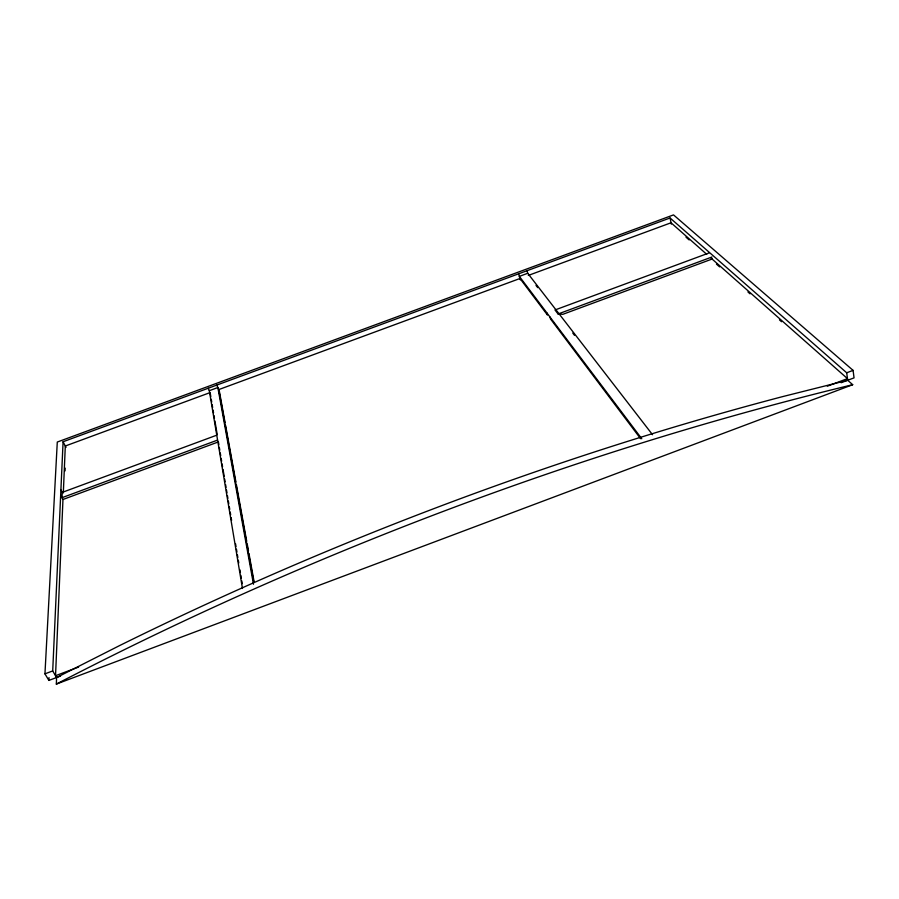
<?xml version="1.0" encoding="UTF-8"?>
<svg xmlns="http://www.w3.org/2000/svg" width="899" height="899" viewBox="0 0 899 899"><rect width="100%" height="100%" fill="white"/><g stroke="black" fill="none" stroke-linecap="round" stroke-linejoin="round"><path stroke-width="1.35" d="M56.334 684.094L56.603 677.52L52.704 670.935L63.087 441.746L670.07 217.985L846.701 372.782L847.69 380.266L852.702 384.705A1627.527 728.887 -22.5 0 0 56.334 684.094L852.702 384.705M65.065 470.885L65.177 468.121M60.66 495.192L62.964 499.484L55.536 675.722L78.595 667.058M63.323 492.933L65.301 446.005L210.13 392.582M60.907 489.888L62.245 492.382L62.009 497.698L217.592 440.083M60.536 676.037L48.872 680.419L49.007 677.621M48.872 680.419L44.95 673.845L57.289 442.038L673.52 214.906L853.084 370.377L854.05 377.872L841.149 382.716M56.603 677.52L119.882 645.437A1620.301 729.449 -22.5 0 1 782.321 396.695L847.69 380.266M44.95 673.845L52.704 670.935M846.701 372.782L853.084 370.377M827.305 386.21L847.476 378.625L710.94 258.035M62.245 492.382L216.76 435.183M709.142 252.911L554.998 309.975L558.088 313.987L562.875 314.313L712.311 258.957M558.088 313.987L711.952 257.002M62.964 499.484L218.401 441.903L218.862 444.657M242.46 588.474L209.31 390.694L217.85 387.536L253.484 584.249M652.539 434.723L527.724 273.285L519.341 276.375L641.774 438.757M519.925 278.521L218.738 389.593L253.833 582.518M528.309 275.431L671.036 222.783L706.738 254.327M686.004 237.145L689.151 239.932M716.447 264.092L719.605 266.879M747.946 291.973L750.047 293.838M779.444 319.853L781.546 321.718M536.006 285.41L537.714 287.624M572.775 333.091L574.483 335.305M519.88 278.353L547.48 315.032L546.929 312.964M640.605 438.69L550.48 318.909L549.963 316.999M63.087 441.746L66.02 447.387M208.231 388.233L209.31 390.694M216.794 385.087L219.289 390.863L225.076 422.586M518.633 273.813L520.285 279.836M527.028 270.711L527.724 273.285M670.07 217.985L671.306 224.132M225.582 425.351L235.898 481.909M236.392 484.662L246.708 541.232M247.214 543.985L248.472 550.885M248.978 553.638L254.012 581.237M210.366 393.942L210.815 396.639M211.276 399.336L211.726 402.044M212.186 404.741L212.636 407.449M213.097 410.146L213.546 412.843M214.007 415.552L214.456 418.249M214.917 420.946L217.187 434.453M219.322 447.41L219.783 450.163M220.244 452.916L220.716 455.669M221.176 458.423L221.637 461.165M222.098 463.918L222.57 466.671M223.031 469.424L224.188 476.301M224.649 479.055L225.11 481.808M225.582 484.561L226.042 487.314M226.503 490.067L226.964 492.821M227.425 495.574L227.897 498.316M228.357 501.069L228.818 503.822M229.279 506.575L229.751 509.328M230.211 512.082L230.672 514.835M231.133 517.588L231.594 520.33M235.538 543.726L235.999 546.48M236.459 549.233L236.931 551.986M237.392 554.728L237.853 557.481M238.314 560.234L238.774 562.988M239.943 569.865L240.404 572.618M240.865 575.371L241.325 578.124M241.786 580.878L242.258 583.631"/></g></svg>
